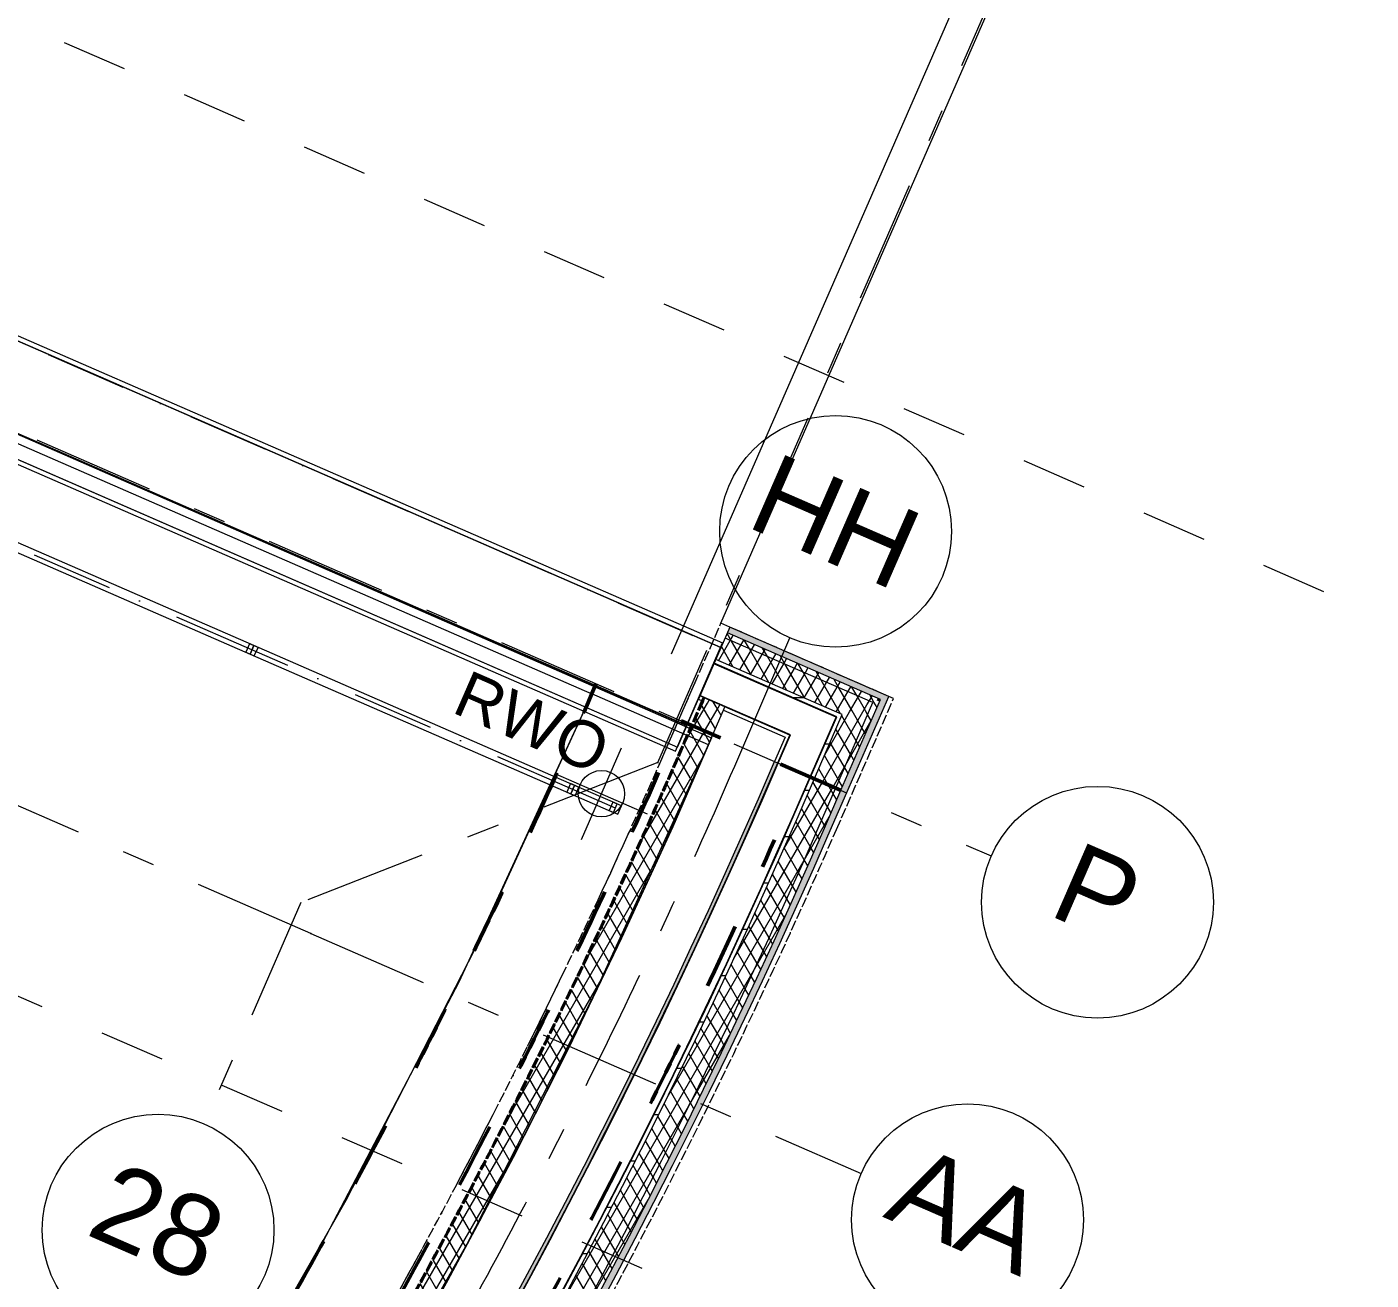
# Model space of a CAD drawing. Header units: millimetres. Extents: x -50172 to 90294, y -80883 to 25069.
# Drawn here: x -4162 to 1637, y -57114 to -51706 of the extents above; entities that cross this region are included whole.
import ezdxf
from ezdxf.enums import TextEntityAlignment as Align

# ---------------------------------------------------------------- set-up
doc = ezdxf.new("R2010")
doc.units = ezdxf.units.MM
doc.header["$MEASUREMENT"] = 0
for name, pattern in [('Dashed', [564.444447, 282.222223, -282.222223]), ('Dot & Dashed', [670.277762, 352.777767, -176.388884, 0, -141.111112]), ('Double Dashed', [1093.611073, 529.166651, -211.666656, 141.111112, -211.666656]), ('Hidden Line', [55, 45, -10])]:
    doc.linetypes.add(name, pattern=pattern)
for name, color, linetype in [('A-20-M_Floor_Slab', 7, 'Continuous'), ('A-20-M_Roof', 7, 'Continuous'), ('A-25-M_Curtain_Wall', 7, 'Continuous'), ('A-25-M_Wall_Ext', 7, 'Continuous'), ('A-95-MC_Marker_Section_P2.Marker', 7, 'Continuous'), ('New_A-15-MG_Structural_Grid_Phase_2', 7, 'Continuous'), ('New_A-20-M_Roof', 7, 'Continuous'), ('New_A-25-M_Wall_Ext', 7, 'Continuous'), ('New_A-25-M_Wall_Int', 7, 'Continuous')]:
    doc.layers.add(name, color=color, linetype=linetype)
for name, color, linetype, lineweight, true_color in [('A-20-M_Floor_Slab_Pen_No__107', 7, 'Continuous', 15, 0xa6a6a6), ('A-25-M_Curtain_Wall_Pen_No__69', 7, 'Continuous', 20, 0x606060), ('A-25-M_Wall_Ext_Pen_No__107', 7, 'Continuous', 15, 0xa6a6a6), ('New_A-15-MG_Structural_Grid_Phase_2_Pen_No__222', 7, 'Continuous', 13, 0x65af33), ('New_A-20-M_Roof_Accessory_Pen_No__61', 7, 'Continuous', 20, 0x6a6a6a), ('New_A-25-M_Wall_Ext_Pen_No__64', 7, 'Continuous', 20, 0x606060)]:
    doc.layers.add(name, color=color, linetype=linetype, lineweight=lineweight, true_color=true_color)
for name, color, linetype, lineweight in [('A-20-M_Floor_Slab_Pen_No__193', 7, 'Continuous', 18), ('A-20-M_Floor_Slab_Pen_No__195', 7, 'Continuous', 35), ('A-20-M_Floor_Slab_Pen_No__4', 7, 'Continuous', 20), ('A-20-M_Floor_Slab_Pen_No__87', 8, 'Continuous', 20), ('A-20-M_Floor_Slab_Pen_No__89', 8, 'Continuous', 20), ('A-20-M_Roof_Accessory_Pen_No__156', 5, 'Continuous', 50), ('A-20-M_Roof_Pen_No__1', 7, 'Continuous', 13), ('A-20-M_Roof_Pen_No__93', 8, 'Continuous', 13), ('A-25-M_Curtain_Wall_Pen_No__90', 8, 'Continuous', 20), ('A-25-M_Wall_Ext_Pen_No__1', 7, 'Continuous', 13), ('A-25-M_Wall_Ext_Pen_No__195', 7, 'Continuous', 35), ('A-25-M_Wall_Ext_Pen_No__4', 7, 'Continuous', 20), ('A-95-MC_Marker_Section_P2.Marker_Pen_No__1', 7, 'Continuous', 13), ('New_A-20-M_Roof_Accessory_Pen_No__156', 5, 'Continuous', 50), ('New_A-20-M_Roof_Pen_No__92', 8, 'Continuous', 13), ('New_A-25-M_Wall_Ext_Pen_No__16', 7, 'Continuous', 20), ('New_A-25-M_Wall_Int_Pen_No__174', 1, 'Continuous', 25), ('New_A-25-M_Wall_Int_Pen_No__87', 8, 'Continuous', 20), ('New_A-95-P_Drawing_Pen_No__1', 7, 'Continuous', 13), ('New_A-95-P_Text_1_50_GA_Pen_No__1', 7, 'Continuous', 13)]:
    doc.layers.add(name, color=color, linetype=linetype, lineweight=lineweight)
doc.styles.add('GENERATED_STYLE_4', font='')
doc.styles.get('GENERATED_STYLE_4').set_extended_font_data('Swis721 BT')
pattern_1 = [(60, (0, 0), (-43.30127, 25), []), (120, (0, 0), (43.30127, 25), [])]
pattern_2 = [(0, (0, 0), (0, 200), [])]
pattern_3 = [(156.4404, (0, 0), (69.2305, 158.76755), [0, -100]), (156.4404, (-80.45, -59.4), (69.2305, 158.76755), [0, -100])]

# ---------------------------------------------------------------- blocks, each defined once
blk = doc.blocks.new('Roof_12_1', base_point=(-44546.7, -52585.4))
at = {"layer": 'New_A-20-M_Roof_Pen_No__92', "linetype": 'Continuous', "flags": 128}
for points in [[(-6674.6, -52382), (-1208.9, -54774.4)], [(-1208.9, -54774.4), (-1375.7, -55157.7), (-1596.4, -55637.9), (-1826.1, -56113.9), (-2064.9, -56585.4), (-2312.5, -57052.3), (-2568.9, -57514.5)]]:
    blk.add_lwpolyline(points, dxfattribs=at)
blk = doc.blocks.new('Slab_12_1', base_point=(-1355.2, -54813.5))
at = {"layer": 'A-20-M_Floor_Slab_Pen_No__89', "linetype": 'Continuous', "flags": 128}
blk.add_lwpolyline([(-1355.2, -54813.5), (-1168.2, -54384.8), (-6528.9, -52047.3), (-6715.8, -52476)], close=True, dxfattribs=at)
blk = doc.blocks.new('Wall_412_1', base_point=(-444.3, -54595.2))
at = {"layer": 'A-25-M_Wall_Ext_Pen_No__107', "linetype": 'Continuous'}
h = blk.add_hatch(dxfattribs=at)
h.set_pattern_fill('Batt_Insulation_0001', color=256, style=0, pattern_type=2)
h.set_pattern_definition(pattern_1)
h.paths.add_polyline_path([(-673.1, -54989.8), (-512.8, -54622.1), (-644.4, -54673.8), (-764.9, -54950.1)])
h = blk.add_hatch(dxfattribs=at)
h.set_pattern_fill('Batt_Insulation_0001', color=256, style=0, pattern_type=2)
h.set_pattern_definition(pattern_1)
h.paths.add_polyline_path([(-650.2, -54999.7), (-479.9, -54609.1), (-512.8, -54622.1), (-673.1, -54989.8)])
blk.add_hatch(color=256, dxfattribs=at).paths.add_polyline_path([(-625.4, -55010.5), (-444.3, -54595.2), (-479.9, -54609.1), (-650.2, -54999.7)])
h = blk.add_hatch(dxfattribs=at)
h.set_pattern_fill('Plywood_0001', color=256, style=0, pattern_type=2)
h.set_pattern_definition(pattern_2)
h.paths.add_polyline_path([(-764.9, -54950.1), (-644.4, -54673.8), (-668.1, -54683.1), (-781.4, -54943)])
at = {"layer": 'A-25-M_Wall_Ext_Pen_No__107', "linetype": 'Continuous', "lineweight": 0, "true_color": 0x535353}
for points in [[(-781.4, -54943), (-668.1, -54683.1), (-670.7, -54684.1), (-783.3, -54942.2)], [(-920.9, -54882.6), (-868.2, -54761.6), (-870.8, -54762.7), (-922.8, -54881.8)]]:
    blk.add_hatch(color=251, dxfattribs=at).paths.add_polyline_path(points)
at = {"layer": 'A-25-M_Wall_Ext_Pen_No__107', "linetype": 'Continuous'}
h = blk.add_hatch(dxfattribs=at)
h.set_pattern_fill('Plaster_0001', color=256, style=0, pattern_type=2)
h.set_pattern_definition([(66.4404, (0, 0), (-158.76755, 69.2305), [0, -100]), (66.4404, (-59.4, 80.45), (-158.76755, 69.2305), [0, -100])])
h.paths.add_polyline_path([(-922.8, -54881.8), (-870.8, -54762.7), (-890.6, -54770.4), (-936.5, -54875.8)])
at = {"layer": 'A-25-M_Wall_Ext_Pen_No__1', "linetype": 'Continuous'}
for p, q in [((-673.1, -54989.8), (-512.8, -54622.1)), ((-650.2, -54999.7), (-479.9, -54609.1)), ((-764.9, -54950.1), (-644.4, -54673.8)), ((-783.3, -54942.2), (-670.7, -54684.1)), ((-781.4, -54943), (-668.1, -54683.1)), ((-922.8, -54881.8), (-870.8, -54762.7)), ((-920.9, -54882.6), (-868.2, -54761.6))]:
    blk.add_line(p, q, dxfattribs=at)
at = {"layer": 'A-25-M_Wall_Ext_Pen_No__1', "linetype": 'Continuous', "flags": 128}
for points in [[(-625.4, -55010.5), (-444.3, -54595.2)], [(-890.6, -54770.4), (-936.5, -54875.8)]]:
    blk.add_lwpolyline(points, dxfattribs=at)
blk = doc.blocks.new('Wall_413_1', base_point=(-38294.6, -69816.9))
at = {"layer": 'A-25-M_Wall_Ext_Pen_No__107', "linetype": 'Continuous', "lineweight": 0, "true_color": 0x535353}
for points in [[(-38161.1, -69523.8, 0.417286), (-920.9, -54882.6), (-922.8, -54881.8, -0.417285), (-38160.3, -69522)], [(-38224.1, -69662.2, 0.417299), (-781.4, -54943), (-783.3, -54942.2, -0.417299), (-38223.3, -69660.3)]]:
    blk.add_hatch(color=251, dxfattribs=at).paths.add_polyline_path(points)
at = {"layer": 'A-25-M_Wall_Ext_Pen_No__107', "linetype": 'Continuous'}
h = blk.add_hatch(dxfattribs=at)
h.set_pattern_fill('Plaster_0001', color=256, style=0, pattern_type=2)
h.set_pattern_definition([(201.458, (0, 0), (-63.3617, 161.19955), [0, -100]), (201.458, (-14.85, -98.89), (-63.3617, 161.19955), [0, -100])])
h.paths.add_polyline_path([(-38160.3, -69522, 0.417285), (-922.8, -54881.8), (-936.5, -54875.8, -0.417284), (-38154.1, -69508.4)])
h = blk.add_hatch(dxfattribs=at)
h.set_pattern_fill('Batt_Insulation_0001', color=256, style=0, pattern_type=2)
h.set_pattern_definition(pattern_1)
h.paths.add_polyline_path([(-38273, -69769.5, 0.41731), (-673.1, -54989.8), (-764.9, -54950.1, -0.417301), (-38231.6, -69678.5)])
h = blk.add_hatch(dxfattribs=at)
h.set_pattern_fill('Plywood_0001', color=256, style=0, pattern_type=2)
h.set_pattern_definition(pattern_2)
h.paths.add_polyline_path([(-38231.6, -69678.5, 0.417301), (-764.9, -54950.1), (-781.4, -54943, -0.417299), (-38224.1, -69662.2)])
blk.add_hatch(color=256, dxfattribs=at).paths.add_polyline_path([(-38294.6, -69816.9, 0.417314), (-625.4, -55010.5), (-650.2, -54999.7, -0.417312), (-38283.4, -69792.3)])
h = blk.add_hatch(dxfattribs=at)
h.set_pattern_fill('Batt_Insulation_0001', color=256, style=0, pattern_type=2)
h.set_pattern_definition(pattern_1)
h.paths.add_polyline_path([(-38283.4, -69792.3, 0.417312), (-650.2, -54999.7), (-673.1, -54989.8, -0.41731), (-38273, -69769.5)])
at = {"layer": 'A-25-M_Wall_Ext_Pen_No__1', "linetype": 'Continuous'}
for radius, start, end in [(28147.8, 246.16247, 336.76276), (28145.8, 246.16252, 336.76277), (28130.8, 246.16287, 336.76285), (28317.8, 246.15854, 336.76179), (28299.8, 246.15895, 336.76189), (28297.8, 246.159, 336.7619), (28469.8, 246.15506, 336.76093), (28442.8, 246.15567, 336.76108), (28417.8, 246.15624, 336.76122)]:
    blk.add_arc((-26785.3, -43777.2), radius, start, end, dxfattribs=at)
blk = doc.blocks.new('Wall_417_1', base_point=(-444.3, -54595.2))
at = {"layer": 'A-25-M_Wall_Ext_Pen_No__107', "linetype": 'Continuous'}
h = blk.add_hatch(dxfattribs=at)
h.set_pattern_fill('Batt_Insulation_0001', color=256, style=0, pattern_type=2)
h.set_pattern_definition(pattern_1)
h.paths.add_polyline_path([(-479.9, -54609.1), (-1140.4, -54321.1), (-1150.4, -54344), (-512.8, -54622.1)])
blk.add_hatch(color=256, dxfattribs=at).paths.add_polyline_path([(-444.3, -54595.2), (-1129.7, -54296.3), (-1140.4, -54321.1), (-479.9, -54609.1)])
h = blk.add_hatch(dxfattribs=at)
h.set_pattern_fill('Batt_Insulation_0001', color=256, style=0, pattern_type=2)
h.set_pattern_definition(pattern_1)
h.paths.add_polyline_path([(-512.8, -54622.1), (-1150.4, -54344), (-1190.4, -54435.7), (-644.4, -54673.8)])
h = blk.add_hatch(dxfattribs=at)
h.set_pattern_fill('Plywood_0001', color=256, style=0, pattern_type=2)
h.set_pattern_definition(pattern_2)
h.paths.add_polyline_path([(-644.4, -54673.8), (-1190.4, -54435.7), (-1197.6, -54452.2), (-668.1, -54683.1)])
at = {"layer": 'A-25-M_Wall_Ext_Pen_No__107', "linetype": 'Continuous', "lineweight": 0, "true_color": 0x535353}
for points in [[(-668.1, -54683.1), (-1197.6, -54452.2), (-1198.4, -54454), (-670.7, -54684.1)], [(-868.2, -54761.6), (-1258.4, -54591.5), (-1259.2, -54593.3), (-870.8, -54762.7)]]:
    blk.add_hatch(color=251, dxfattribs=at).paths.add_polyline_path(points)
at = {"layer": 'A-25-M_Wall_Ext_Pen_No__107', "linetype": 'Continuous'}
h = blk.add_hatch(dxfattribs=at)
h.set_pattern_fill('Plaster_0001', color=256, style=0, pattern_type=2)
h.set_pattern_definition(pattern_3)
h.paths.add_polyline_path([(-1242.5, -54600.6), (-1259.2, -54593.3), (-1265.2, -54607.1), (-1248.5, -54614.4)])
h = blk.add_hatch(dxfattribs=at)
h.set_pattern_fill('Batt_Insulation_0001', color=256, style=0, pattern_type=2)
h.set_pattern_definition(pattern_1)
h.paths.add_polyline_path([(-1246.6, -54615.2), (-1156.8, -54654.3), (-1150.8, -54640.6), (-1240.6, -54601.4)])
h = blk.add_hatch(dxfattribs=at)
h.set_pattern_fill('Plaster_0001', color=256, style=0, pattern_type=2)
h.set_pattern_definition(pattern_3)
h.paths.add_polyline_path([(-1156.8, -54654.3), (-890.6, -54770.4), (-870.8, -54762.7), (-1150.8, -54640.6)])
at = {"layer": 'A-25-M_Wall_Ext_Pen_No__1', "linetype": 'Continuous'}
for p, q in [((-479.9, -54609.1), (-1140.4, -54321.1)), ((-512.8, -54622.1), (-1150.4, -54344)), ((-644.4, -54673.8), (-1190.4, -54435.7)), ((-670.7, -54684.1), (-1198.4, -54454)), ((-668.1, -54683.1), (-1197.6, -54452.2)), ((-1242.5, -54600.6), (-1259.2, -54593.3)), ((-868.2, -54761.6), (-1258.4, -54591.5)), ((-1240.6, -54601.4), (-1242.5, -54600.6)), ((-1150.8, -54640.6), (-1240.6, -54601.4)), ((-870.8, -54762.7), (-1150.8, -54640.6))]:
    blk.add_line(p, q, dxfattribs=at)
at = {"layer": 'A-25-M_Wall_Ext_Pen_No__1', "linetype": 'Continuous', "flags": 128}
for points in [[(-1129.7, -54296.3), (-1265.2, -54607.1)], [(-444.3, -54595.2), (-1129.7, -54296.3)], [(-1265.2, -54607.1), (-1248.5, -54614.4)], [(-1156.8, -54654.3), (-890.6, -54770.4)]]:
    blk.add_lwpolyline(points, dxfattribs=at)
at = {"layer": 'A-25-M_Wall_Ext_Pen_No__195', "linetype": 'Hidden Line'}
for p, q in [((-1242.5, -54600.6), (-1248.5, -54614.4)), ((-1246.6, -54615.2), (-1240.6, -54601.4))]:
    blk.add_line(p, q, dxfattribs=at)
at = {"layer": 'A-25-M_Wall_Ext_Pen_No__4', "linetype": 'Continuous'}
blk.add_line((-1156.8, -54654.3), (-1150.8, -54640.6), dxfattribs=at)
blk = doc.blocks.new('Wall_424_1', base_point=(-7024.2, -52232.4))
at = {"layer": 'A-20-M_Floor_Slab_Pen_No__87', "linetype": 'Continuous', "flags": 128}
for points in [[(-7063.3, -52322.3), (-7024.2, -52232.4)], [(-1315.2, -54721.8), (-7024.2, -52232.4)], [(-7064.1, -52324.1), (-7063.3, -52322.3)], [(-7064.1, -52324.1), (-6898.7, -52396.2)], [(-6807, -52436.2), (-1355.2, -54813.5)], [(-1354.4, -54811.7), (-1315.2, -54721.8)], [(-1355.2, -54813.5), (-1354.4, -54811.7)]]:
    blk.add_lwpolyline(points, dxfattribs=at)
blk = doc.blocks.new('Wall_425_1', base_point=(-1202.9, -54760.1))
at = {"layer": 'A-20-M_Floor_Slab_Pen_No__107', "linetype": 'Continuous'}
h = blk.add_hatch(dxfattribs=at)
h.set_pattern_fill('Batt_Insulation_0001', color=256, style=0, pattern_type=2)
h.set_pattern_definition(pattern_1)
h.paths.add_polyline_path([(-1246.6, -54615.2), (-1292.8, -54721), (-1202.9, -54760.1), (-1156.8, -54654.3)])
at = {"layer": 'A-20-M_Floor_Slab_Pen_No__193', "linetype": 'Continuous', "flags": 128}
for points in [[(-1294.6, -54720.2), (-1292.8, -54721)], [(-1292.8, -54721), (-1202.9, -54760.1)]]:
    blk.add_lwpolyline(points, dxfattribs=at)
at = {"layer": 'A-20-M_Floor_Slab_Pen_No__195', "linetype": 'Hidden Line'}
blk.add_line((-1246.6, -54615.2), (-1292.8, -54721), dxfattribs=at)
at = {"layer": 'A-20-M_Floor_Slab_Pen_No__195', "linetype": 'Hidden Line', "flags": 128}
blk.add_lwpolyline([(-1248.5, -54614.4), (-1294.6, -54720.2)], dxfattribs=at)
at = {"layer": 'A-20-M_Floor_Slab_Pen_No__4', "linetype": 'Continuous', "flags": 128}
blk.add_lwpolyline([(-1202.9, -54760.1), (-1156.8, -54654.3)], dxfattribs=at)
blk = doc.blocks.new('*X1037')
at = {"layer": 'A-20-M_Floor_Slab_Pen_No__107', "linetype": 'Continuous'}
for points in [[(-1352.7, -54849), (-1375.8, -54900), (-1373.6, -54900), (-1352.7, -54853.8)], [(-1443.5, -55050), (-1441.3, -55050), (-1373.6, -54900), (-1375.8, -54900)], [(-1443.5, -55050), (-1502.8, -55181.4), (-1502.8, -55186.2), (-1441.3, -55050)], [(-1714.3, -55650), (-1712.1, -55650), (-1652.8, -55518.7), (-1652.8, -55513.8)], [(-1788.4, -55800), (-1786.1, -55800), (-1716.5, -55659.9), (-1712.1, -55650), (-1714.3, -55650), (-1718.3, -55659)], [(-1788.4, -55800), (-1802.8, -55829.1), (-1802.8, -55833.6), (-1786.1, -55800)], [(-1952.8, -56131), (-2011.9, -56250.1), (-2009.7, -56250.1), (-1952.8, -56135.5)], [(-2086.5, -56400.1), (-2084.2, -56400.1), (-2009.7, -56250.1), (-2011.9, -56250.1)], [(-2086.5, -56400.1), (-2102.8, -56433), (-2102.8, -56437.5), (-2084.2, -56400.1)], [(-2252.8, -56721.7), (-2322.7, -56850.1), (-2320.4, -56850.1), (-2252.8, -56725.8)], [(-2402.9, -56997.4), (-2402.9, -57000.1), (-2402, -57000.1), (-2320.4, -56850.1), (-2322.7, -56850.1)], [(-2402.9, -57000.1), (-2402.9, -57001.6), (-2402, -57000.1)]]:
    blk.add_hatch(color=256, dxfattribs=at).paths.add_polyline_path(points)
blk = doc.blocks.new('Wall_450_1', base_point=(-30501.4, -71268.5))
at = {"layer": 'A-20-M_Floor_Slab_Pen_No__107', "linetype": 'Continuous'}
h = blk.add_hatch(dxfattribs=at)
h.set_pattern_fill('Batt_Insulation_0001', color=256, style=0, pattern_type=2)
h.set_pattern_definition(pattern_1)
h.paths.add_polyline_path([(-1292.8, -54720.9, -0.336913), (-30501.7, -71270.5), (-30514.8, -71367.6, 0.336913), (-1202.7, -54759.6)])
at = {"layer": 'A-20-M_Floor_Slab_Pen_No__193', "linetype": 'Continuous', "flags": 128}
for points in [[(-1294.6, -54720.2), (-1292.8, -54720.9)], [(-1292.8, -54720.9), (-1202.7, -54759.6)]]:
    blk.add_lwpolyline(points, dxfattribs=at)
at = {"layer": 'A-20-M_Floor_Slab_Pen_No__195', "linetype": 'Hidden Line'}
for radius in [27738.8, 27736.8]:
    blk.add_arc((-26783.6, -43782), radius, 262.2968, 336.77426, dxfattribs=at)
at = {"layer": 'A-20-M_Floor_Slab_Pen_No__4', "linetype": 'Continuous'}
blk.add_arc((-26783.6, -43782), 27836.8, 262.2968, 336.77426, dxfattribs=at)
at = {"layer": 'A-20-M_Floor_Slab', "color": 250, "lineweight": 50, "true_color": 0x2a2a2a}
blk.add_blockref('*X1037', (0, 0), dxfattribs=at)
blk = doc.blocks.new('Morph_1_1')
at = {"layer": 'A-20-M_Roof_Pen_No__93', "linetype": 'Continuous', "flags": 128}
for points in [[(-1725.2, -54584.1), (-2231, -55689.3), (-2785.6, -56770.8), (-3387.8, -57826.5)], [(-1221.7, -54803.7), (-1725.2, -54584.1)], [(-2852.4, -57999), (-2263.3, -56957.5), (-1719.4, -55891.8), (-1221.7, -54803.7)]]:
    blk.add_lwpolyline(points, dxfattribs=at)
blk = doc.blocks.new('Morph_3_1')
at = {"layer": 'A-20-M_Roof_Pen_No__93', "linetype": 'Continuous', "flags": 128}
for points in [[(-6873.8, -52339.1), (-1725.2, -54584.1)], [(-1725.2, -54584.1), (-2298.9, -55828.2), (-2934.3, -57042), (-3629.9, -58222.3), (-4383.8, -59366.2), (-5194.2, -60470.8), (-6059.1, -61533.3), (-6976.2, -62551.1), (-7943.2, -63521.6), (-8957.7, -64442.3), (-10017.1, -65310.9), (-11118.9, -66125.2), (-12260.1, -66883.2), (-13437.9, -67583), (-14649.3, -68222.8), (-15891.4, -68800.9), (-17160.9, -69316)]]:
    blk.add_lwpolyline(points, dxfattribs=at)
blk = doc.blocks.new('Railing Horizontal 19_2')
at = {"layer": 'New_A-25-M_Wall_Ext_Pen_No__16', "linetype": 'Dot & Dashed'}
blk.add_line((0, 0), (1510, 0), dxfattribs=at)
at = {"layer": 'New_A-25-M_Wall_Ext_Pen_No__64', "linetype": 'Continuous'}
for p, q in [((20, 20), (-20, 20)), ((-20, 20), (-20, -20)), ((0, 20), (0, -20)), ((1510, 20), (0, 20)), ((20, -20), (20, 20)), ((1530, 20), (1490, 20)), ((1490, 20), (1490, -20)), ((1510, -20), (1510, 20)), ((1530, -20), (1530, 20)), ((-20, -20), (20, -20)), ((0, -20), (1510, -20)), ((1490, -20), (1530, -20))]:
    blk.add_line(p, q, dxfattribs=at)
blk = doc.blocks.new('Railing Horizontal 19_3')
at = {"layer": 'New_A-25-M_Wall_Ext_Pen_No__16', "linetype": 'Dot & Dashed'}
blk.add_line((0, 0), (200.4, 0), dxfattribs=at)
at = {"layer": 'New_A-25-M_Wall_Ext_Pen_No__64', "linetype": 'Continuous'}
for p, q in [((20, 20), (-20, 20)), ((-20, 20), (-20, -20)), ((0, 20), (0, -20)), ((200.4, 20), (0, 20)), ((20, -20), (20, 20)), ((220.4, 20), (180.4, 20)), ((180.4, 20), (180.4, -20)), ((200.4, -20), (200.4, 20)), ((220.4, -20), (220.4, 20)), ((-20, -20), (20, -20)), ((0, -20), (200.4, -20)), ((180.4, -20), (220.4, -20))]:
    blk.add_line(p, q, dxfattribs=at)
blk = doc.blocks.new('Standard grid marker_15')
at = {"layer": 'New_A-15-MG_Structural_Grid_Phase_2_Pen_No__222', "linetype": 'Double Dashed'}
for q in [(0, 0), (20063.5, 0)]:
    blk.add_line((2590.6, 0), q, dxfattribs=at)
at = {"layer": 'New_A-15-MG_Structural_Grid_Phase_2_Pen_No__222', "linetype": 'Continuous'}
blk.add_circle((-500, 0), 500, dxfattribs=at)
at = {"layer": 'New_A-15-MG_Structural_Grid_Phase_2_Pen_No__222', "linetype": 'Double Dashed'}
blk.add_point((2590.6, 0), dxfattribs=at)
blk.add_point((2590.6, 0), dxfattribs=at)
at = {"layer": 'New_A-15-MG_Structural_Grid_Phase_2_Pen_No__222', "style": 'GENERATED_STYLE_4'}
for tag, p in [('AC_MarkerText_1_0', (-500, 43.4)), ('AC_MarkerText_1_1', (23154.2, 43.4))]:
    blk.add_attdef(tag, text='', height=350, rotation=180, dxfattribs=at).set_placement(p, align=Align.MIDDLE_CENTER)
blk = doc.blocks.new('Standard grid marker_26')
at = {"layer": 'New_A-15-MG_Structural_Grid_Phase_2_Pen_No__222', "linetype": 'Double Dashed'}
for p in [(-310.5, 27975.8), (-826.2, 27970.1)]:
    blk.add_line(p, (-826.2, 27970.1), dxfattribs=at)
at = {"layer": 'New_A-15-MG_Structural_Grid_Phase_2_Pen_No__222', "linetype": 'Continuous'}
blk.add_circle((-1326.2, 27964.6), 500, dxfattribs=at)
at = {"layer": 'New_A-15-MG_Structural_Grid_Phase_2_Pen_No__222', "linetype": 'Double Dashed'}
blk.add_arc((0, 0), 27977.6, 0, 90.63597, dxfattribs=at)
blk.add_point((-826.2, 27970.1), dxfattribs=at)
at = {"layer": 'New_A-15-MG_Structural_Grid_Phase_2_Pen_No__222', "style": 'GENERATED_STYLE_4'}
blk.add_attdef('AC_MarkerText_1', text='', height=350, rotation=90.30663, dxfattribs=at).set_placement((-1326.2, 28008), align=Align.MIDDLE_CENTER)
blk = doc.blocks.new('Beam_7_1', base_point=(-6528.9, -52047.3))
at = {"layer": 'A-25-M_Curtain_Wall_Pen_No__69', "linetype": 'Dot & Dashed'}
blk.add_line((-6528.9, -52047.3), (-1169.2, -54384.4), dxfattribs=at)
at = {"layer": 'A-25-M_Curtain_Wall_Pen_No__90', "linetype": 'Continuous'}
for p, q in [((-6723.8, -52494.3), (-6520.3, -52027.6)), ((-6520.3, -52027.6), (-1160.6, -54364.7)), ((-6723.8, -52494.3), (-1364.1, -54831.4)), ((-1364.1, -54831.4), (-1160.6, -54364.7))]:
    blk.add_line(p, q, dxfattribs=at)
blk = doc.blocks.new('Beam_8_1', base_point=(-1414.4, -54844.5))
at = {"layer": 'A-25-M_Curtain_Wall_Pen_No__69', "linetype": 'Dot & Dashed'}
blk.add_line((-1414.4, -54844.5), (-1168.1, -54279.6), dxfattribs=at)
at = {"layer": 'A-25-M_Curtain_Wall_Pen_No__90', "linetype": 'Hidden Line'}
for p, q in [((-1414.4, -54844.5), (-1168.1, -54279.6)), ((-423.1, -54604.4), (-1168.1, -54279.6)), ((-669.4, -55169.4), (-423.1, -54604.4))]:
    blk.add_line(p, q, dxfattribs=at)
blk = doc.blocks.new('Beam_9_1', base_point=(-37983.4, -69090.8))
at = {"layer": 'A-25-M_Curtain_Wall_Pen_No__69', "linetype": 'Dot & Dashed'}
blk.add_arc((-26783.5, -43782.2), 27676, 246.12902, 336.44013, dxfattribs=at)
at = {"layer": 'A-25-M_Curtain_Wall_Pen_No__90', "linetype": 'Hidden Line'}
for radius, start, end in [(27676, 246.12902, 336.44013), (28488.8, 246.1079, 336.44014)]:
    blk.add_arc((-26783.5, -43782.2), radius, start, end, dxfattribs=at)
blk = doc.blocks.new('Wall_483_1', base_point=(-1315, -54719))
at = {"layer": 'New_A-25-M_Wall_Int_Pen_No__87', "linetype": 'Continuous', "flags": 128}
for points in [[(-1169.2, -54384.4), (-6877.2, -51895.4)], [(-7023.1, -52230), (-1315, -54719)], [(-1169.4, -54385.1), (-1248.9, -54567.3)], [(-1169.2, -54384.4), (-1169.4, -54385.1)], [(-1250.3, -54570.5), (-1307.9, -54702.5)], [(-1249.1, -54567.8), (-1250.3, -54570.5)], [(-1248.9, -54567.3), (-1249.1, -54567.8)], [(-1309.1, -54705.2), (-1315, -54719)], [(-1307.9, -54702.5), (-1309.1, -54705.2)]]:
    blk.add_lwpolyline(points, dxfattribs=at)
blk = doc.blocks.new('Standard grid marker_35')
at = {"layer": 'New_A-15-MG_Structural_Grid_Phase_2_Pen_No__222', "linetype": 'Double Dashed'}
for p, q in [((1041.6, 1169.9), (0, 1169.9)), ((2211.6, 0), (1041.6, 1169.9)), ((2211.6, 0), (53472.7, 0))]:
    blk.add_line(p, q, dxfattribs=at)
at = {"layer": 'New_A-15-MG_Structural_Grid_Phase_2_Pen_No__222', "linetype": 'Continuous'}
blk.add_circle((-500, 1169.9), 500, dxfattribs=at)
at = {"layer": 'New_A-15-MG_Structural_Grid_Phase_2_Pen_No__222', "linetype": 'Double Dashed'}
blk.add_point((2211.6, 0), dxfattribs=at)
at = {"layer": 'New_A-15-MG_Structural_Grid_Phase_2_Pen_No__222', "style": 'GENERATED_STYLE_4'}
for tag, p in [('AC_MarkerText_1_0', (-500, 1206.2)), ('AC_MarkerText_1_1', (56184.2, 1206.2))]:
    blk.add_attdef(tag, text='', height=350, rotation=270, dxfattribs=at).set_placement(p, align=Align.MIDDLE_CENTER)
blk = doc.blocks.new('Standard grid marker_42')
at = {"layer": 'New_A-15-MG_Structural_Grid_Phase_2_Pen_No__222', "linetype": 'Double Dashed'}
blk.add_line((6679.2, 0), (0, 0), dxfattribs=at)
at = {"layer": 'New_A-15-MG_Structural_Grid_Phase_2_Pen_No__222', "linetype": 'Continuous'}
blk.add_circle((-500, 0), 500, dxfattribs=at)
at = {"layer": 'New_A-15-MG_Structural_Grid_Phase_2_Pen_No__222', "style": 'GENERATED_STYLE_4'}
for tag, p in [('AC_MarkerText_1_0', (-500, 43.4)), ('AC_MarkerText_1_1', (24048.5, 43.4))]:
    blk.add_attdef(tag, text='', height=350, rotation=180, dxfattribs=at).set_placement(p, align=Align.MIDDLE_CENTER)
blk = doc.blocks.new('Cutting Plane_6_1', base_point=(10470.5, -62286.8))
at = {"layer": 'A-95-MC_Marker_Section_P2.Marker_Pen_No__1', "linetype": 'Dashed'}
blk.add_line((3665.4, -59319.5), (-44301, -38403.7), dxfattribs=at)
blk = doc.blocks.new('Cutting Plane_8_1', base_point=(12010.4, -58755.3))
at = {"layer": 'A-95-MC_Marker_Section_P2.Marker_Pen_No__1', "linetype": 'Dashed'}
blk.add_line((11781.2, -58655.4), (-40955.4, -35659.6), dxfattribs=at)

msp = doc.modelspace()

# ---------------------------------------------------------------- linework, layer by layer
at = {"layer": 'A-20-M_Roof_Accessory_Pen_No__156', "linetype": 'Dashed', "flags": 128}
for points in [[(-38653.1, -69626), (-38191.4, -68567.1, 0.421906), (-1707.3, -54542.5)], [(-38286.5, -69785.9), (-37986.7, -69098.4, 0.417571), (-1339.7, -54700.2)]]:
    msp.add_lwpolyline(points, format="xyb", dxfattribs=at)
msp.add_lwpolyline([(-652.2, -55000), (-1339.7, -54700.2)], dxfattribs=at)
at = {"layer": 'A-20-M_Roof_Pen_No__1', "linetype": 'Continuous', "flags": 128}
msp.add_lwpolyline([(-1168.1, -54279.6), (1094.2, -49091.4)], dxfattribs=at)
at = {"layer": 'New_A-20-M_Roof_Accessory_Pen_No__156', "linetype": 'Dashed', "flags": 128}
msp.add_lwpolyline([(-38070.3, -69095.9), (-37276.5, -69441.5, 0.411078), (-936.9, -55214.3)], format="xyb", dxfattribs=at)
at = {"layer": 'New_A-20-M_Roof_Accessory_Pen_No__61', "linetype": 'Continuous', "flags": 128}
for points in [[(-1769.9, -55213), (-1597.3, -54817)], [(-1881.5, -54928.7), (-1485.6, -55101.3)]]:
    msp.add_lwpolyline(points, dxfattribs=at)
at = {"layer": 'New_A-20-M_Roof_Accessory_Pen_No__61', "linetype": 'Continuous'}
msp.add_circle((-1683.6, -55015), 100, dxfattribs=at)
at = {"layer": 'New_A-25-M_Wall_Int_Pen_No__174', "linetype": 'Continuous'}
msp.add_line((-494.6, -54608.1), (-485.8, -54612), dxfattribs=at)
at = {"layer": 'New_A-95-P_Drawing_Pen_No__1', "linetype": 'Continuous'}
msp.add_line((-1382, -54412.1), (966.2, -49035.5), dxfattribs=at)

# ---------------------------------------------------------------- block references
at = {"layer": 'A-20-M_Floor_Slab', "color": 8, "linetype": 'Continuous', "lineweight": 20}
msp.add_blockref('Slab_12_1', (-1355.2, -54813.5), dxfattribs=at)
at = {"layer": 'A-20-M_Floor_Slab', "color": 250, "lineweight": 50, "true_color": 0x2a2a2a}
for name, p in [('Wall_424_1', (-7024.2, -52232.4)), ('Wall_425_1', (-1202.9, -54760.1)), ('Wall_450_1', (-30501.4, -71268.5))]:
    msp.add_blockref(name, p, dxfattribs=at)
at = {"layer": 'A-20-M_Roof', "linetype": 'Continuous', "lineweight": 0}
for name in ['Morph_3_1', 'Morph_1_1']:
    msp.add_blockref(name, (0, 0), dxfattribs=at)
at = {"layer": 'A-25-M_Curtain_Wall', "color": 8, "lineweight": 20}
for name, p in [('Beam_7_1', (-6528.9, -52047.3)), ('Beam_8_1', (-1414.4, -54844.5)), ('Beam_9_1', (-37983.4, -69090.8))]:
    msp.add_blockref(name, p, dxfattribs=at)
at = {"layer": 'A-25-M_Wall_Ext', "color": 250, "lineweight": 50, "true_color": 0x2a2a2a}
for name, p in [('Wall_417_1', (-444.3, -54595.2)), ('Wall_412_1', (-444.3, -54595.2)), ('Wall_413_1', (-38294.6, -69816.9))]:
    msp.add_blockref(name, p, dxfattribs=at)
at = {"layer": 'A-95-MC_Marker_Section_P2.Marker'}
for name, p in [('Cutting Plane_8_1', (12010.4, -58755.3)), ('Cutting Plane_6_1', (10470.5, -62286.8))]:
    msp.add_blockref(name, p, dxfattribs=at)
at = {"layer": 'New_A-15-MG_Structural_Grid_Phase_2', "color": 8, "linetype": 'Continuous', "lineweight": 15}
ref = msp.add_blockref('Standard grid marker_35', (-2323.9, -56907.5), dxfattribs=dict(at, zscale=1000, rotation=66.44041158399293))
ref.add_attrib('AC_MarkerText_1', '28', dxfattribs={"layer": 'New_A-15-MG_Structural_Grid_Phase_2_Pen_No__222', "color": 85, "true_color": 0x65af33, "height": 350, "rotation": 336.44041, "style": 'GENERATED_STYLE_4'}).set_placement((-3596.1, -56862), align=Align.MIDDLE_CENTER)
ref = msp.add_blockref('Standard grid marker_26', (-26783.5, -43781.2), dxfattribs=dict(at, zscale=1000, rotation=246.1337837427074))
ref.add_attrib('AC_MarkerText_1', 'HH', dxfattribs={"layer": 'New_A-15-MG_Structural_Grid_Phase_2_Pen_No__222', "color": 85, "true_color": 0x65af33, "height": 350, "rotation": 336.44041, "style": 'GENERATED_STYLE_4'}).set_placement((-673.6, -53839.5), align=Align.MIDDLE_CENTER)
ref = msp.add_blockref('Standard grid marker_42', (-1.9, -55283.6), dxfattribs=dict(at, zscale=1000, rotation=156.4404115839929))
ref.add_attrib('AC_MarkerText_1', 'P', dxfattribs={"layer": 'New_A-15-MG_Structural_Grid_Phase_2_Pen_No__222', "color": 85, "true_color": 0x65af33, "height": 350, "rotation": 336.44041, "style": 'GENERATED_STYLE_4'}).set_placement((456.4, -55440), align=Align.MIDDLE_CENTER)
ref = msp.add_blockref('Standard grid marker_15', (-562.6, -56653.6), dxfattribs=dict(at, zscale=1000, rotation=156.4404115839914))
ref.add_attrib('AC_MarkerText_1', 'AA', dxfattribs={"layer": 'New_A-15-MG_Structural_Grid_Phase_2_Pen_No__222', "color": 85, "true_color": 0x65af33, "height": 350, "rotation": 336.44041, "style": 'GENERATED_STYLE_4'}).set_placement((-104.3, -56810), align=Align.MIDDLE_CENTER)
at = {"layer": 'New_A-20-M_Roof', "color": 8, "linetype": 'Continuous', "lineweight": 13}
msp.add_blockref('Roof_12_1', (-44546.7, -52585.4), dxfattribs=at)
at = {"layer": 'New_A-25-M_Wall_Ext', "color": 251, "linetype": 'Continuous', "lineweight": 20, "true_color": 0x606060, "zscale": 1000, "rotation": 156.4404114333874}
for name, p in [('Railing Horizontal 19_2', (-3191.3, -54394)), ('Railing Horizontal 19_2', (-1807.1, -54997.6)), ('Railing Horizontal 19_3', (-1623.4, -55077.7))]:
    msp.add_blockref(name, p, dxfattribs=at)
at = {"layer": 'New_A-25-M_Wall_Int', "color": 250, "lineweight": 50, "true_color": 0x2a2a2a}
msp.add_blockref('Wall_483_1', (-1315, -54719), dxfattribs=at)

# ---------------------------------------------------------------- texts
at = {"layer": 'New_A-95-P_Text_1_50_GA_Pen_No__1', "linetype": 'Continuous', "insert": (-1942.5, -54614.5), "char_height": 200, "attachment_point": 2, "rotation": 336.44041, "style": 'GENERATED_STYLE_4'}
msp.add_mtext('\\A1;{\\fSwis721 BT|b0|i0|c0|p34;RWO }', dxfattribs=at)

doc.saveas('drawing.dxf')
